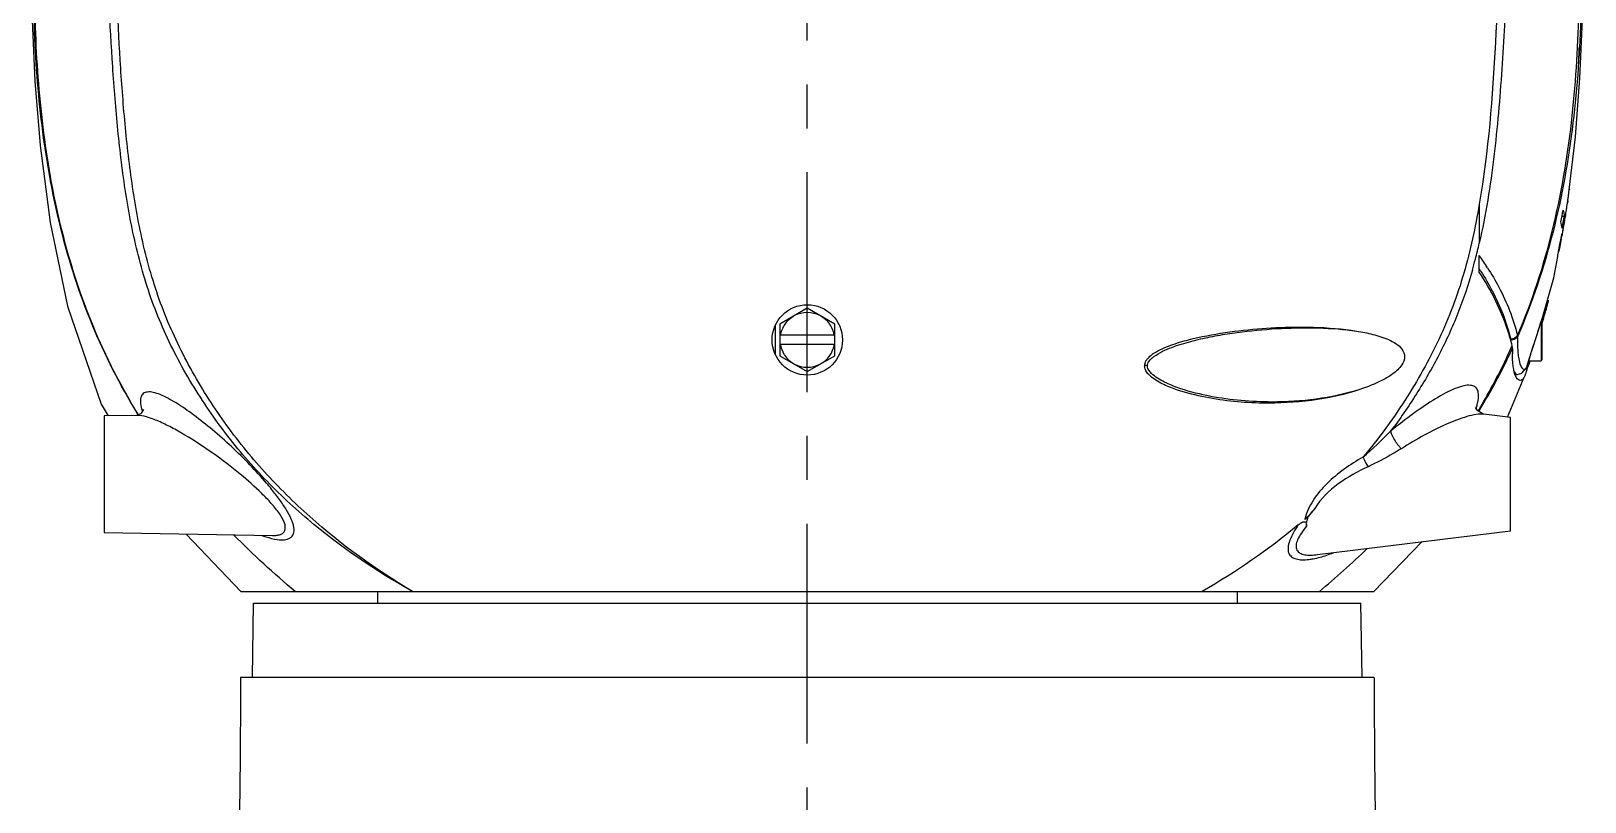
# Model space of a CAD drawing. Header units: millimetres. Extents: x 5828 to 6704, y 123 to 421.
# Drawn here: x 6469.74 to 6482.99, y 243.27 to 249.84 of the extents above; entities that cross this region are included whole.
import ezdxf

# ---------------------------------------------------------------- set-up
doc = ezdxf.new("R2010")
doc.units = ezdxf.units.MM
doc.linetypes.add('CENTER', pattern=[0.6, 0.375, -0.075, 0.075, -0.075])
doc.layers.add('中心线', color=7, linetype='Continuous')
doc.layers.add('外形图', color=7, linetype='Continuous')

msp = doc.modelspace()

# ---------------------------------------------------------------- linework, layer by layer
at = {"layer": '中心线', "linetype": 'CENTER', "ltscale": 5}
msp.add_line((6476.3599, 231.7633), (6476.3599, 279.7873), dxfattribs=at)
at = {"layer": '外形图', "color": 7, "linetype": 'Continuous'}
for p, q in [((6482.8611, 248.4872), (6482.8622, 248.4949)), ((6482.8611, 248.4872), (6482.8622, 248.4949)), ((6482.8623, 248.4949), (6482.8613, 248.4873)), ((6482.8623, 248.4949), (6482.8613, 248.4873)), ((6482.8622, 248.4949), (6482.8623, 248.4949)), ((6482.0933, 248.3651), (6482.0933, 248.0338)), ((6482.8485, 248.3961), (6482.8455, 248.3746)), ((6482.8486, 248.3961), (6482.8455, 248.3746)), ((6482.8188, 248.2616), (6482.7983, 248.2599)), ((6482.8255, 248.249), (6482.8275, 248.2619)), ((6482.8255, 248.249), (6482.8276, 248.2619)), ((6482.8282, 248.2618), (6482.827, 248.254)), ((6482.8283, 248.2618), (6482.827, 248.254)), ((6482.8026, 248.1153), (6482.805, 248.1288)), ((6482.0933, 247.7867), (6482.0933, 247.9271)), ((6482.6764, 247.5357), (6482.6779, 247.5399)), ((6482.6779, 247.5399), (6482.679, 247.5428)), ((6476.3599, 247.4777), (6476.1266, 247.3429)), ((6476.5933, 247.3429), (6476.3599, 247.4777)), ((6482.6191, 247.3557), (6482.6323, 247.3973)), ((6482.6323, 247.3973), (6482.6585, 247.4804)), ((6482.6469, 247.4435), (6482.6507, 247.4556)), ((6476.0886, 247.0802), (6476.0886, 247.3362)), ((6476.1266, 247.3429), (6476.1266, 247.0735)), ((6476.5933, 247.0735), (6476.5933, 247.3429)), ((6482.5411, 247.1141), (6482.5891, 247.2622)), ((6482.5891, 247.2622), (6482.6046, 247.3103)), ((6482.6046, 247.3103), (6482.6191, 247.3557)), ((6482.6199, 247.3583), (6482.6199, 247.0284)), ((6482.6266, 247.3792), (6482.6266, 247.0351)), ((6476.5933, 247.2482), (6476.1266, 247.2482)), ((6476.5898, 247.1682), (6476.1301, 247.1682)), ((6482.563, 247.1818), (6482.5674, 247.1953)), ((6476.1266, 247.0735), (6476.3599, 246.9388)), ((6476.3599, 246.9388), (6476.5933, 247.0735)), ((6479.2613, 246.9908), (6479.2615, 246.9934)), ((6479.2615, 246.9934), (6479.2617, 246.9949)), ((6482.4568, 246.9233), (6482.5135, 246.9888)), ((6482.5034, 246.9724), (6482.5203, 247.0055)), ((6482.5135, 246.9888), (6482.5205, 247.006)), ((6482.5142, 247.0284), (6482.6199, 247.0284)), ((6482.5147, 247.0303), (6482.5204, 247.0489)), ((6482.5203, 247.0055), (6482.5216, 247.009)), ((6482.5218, 247.0095), (6482.5272, 247.0284)), ((6482.5284, 247.0746), (6482.5299, 247.0791)), ((6482.5299, 247.0791), (6482.5324, 247.0872)), ((6482.3327, 246.5485), (6482.4768, 246.8895)), ((6482.3985, 246.9135), (6482.4191, 246.9139)), ((6482.4173, 246.914), (6482.4568, 246.9233)), ((6482.4177, 246.914), (6482.4196, 246.9139)), ((6482.4984, 246.9664), (6482.4992, 246.9778)), ((6470.3355, 246.6611), (6470.3942, 246.5598)), ((6482.0953, 246.61), (6482.0878, 246.5979)), ((6482.0956, 246.6098), (6482.0882, 246.5976)), ((6470.6377, 246.5641), (6470.3599, 246.5592)), ((6470.3599, 246.5592), (6470.3599, 245.5639)), ((6470.65, 246.5717), (6470.643, 246.583)), ((6470.6501, 246.5717), (6470.6432, 246.5831)), ((6482.3599, 246.5452), (6482.1323, 246.5731)), ((6482.3599, 245.5779), (6482.3599, 246.5452)), ((6470.3599, 245.5639), (6471.7974, 245.5388)), ((6471.0613, 245.5516), (6471.5266, 245.0616)), ((6480.7129, 245.3757), (6482.3599, 245.5779)), ((6481.1933, 245.0616), (6481.6038, 245.4851)), ((6471.5266, 245.0616), (6481.1933, 245.0616)), ((6472.6933, 245.0616), (6472.6933, 244.9616)), ((6480.0266, 245.0616), (6480.0266, 244.9616)), ((6471.6249, 244.3282), (6471.636, 244.9616)), ((6471.636, 244.9616), (6481.0839, 244.9616)), ((6481.0949, 244.3282), (6481.0839, 244.9616)), ((6481.1949, 244.3282), (6471.5249, 244.3282))]:
    msp.add_line(p, q, dxfattribs=at)
for points in [[(6482.8595, 248.4882), (6482.9133, 248.9398), (6482.9523, 249.4416), (6482.9725, 249.9392), (6482.9786, 250.4849), (6482.9791, 251.1227), (6482.9807, 251.8892), (6482.9832, 252.6276), (6482.9862, 253.2339), (6482.9899, 253.7208), (6482.9945, 254.1309)], [(6469.737, 252.5488), (6469.7395, 251.7641), (6469.7408, 251.0796), (6469.7413, 250.4699), (6469.7475, 249.9334), (6469.769, 249.417), (6469.814, 248.8656), (6469.8994, 248.2112), (6470.049, 247.4967), (6470.3355, 246.6611)], [(6482.6238, 247.3673), (6482.7296, 247.7384), (6482.7637, 247.9185)], [(6482.6585, 247.4804), (6482.6661, 247.5044), (6482.6693, 247.5143), (6482.672, 247.5228)], [(6482.672, 247.5228), (6482.6744, 247.5299), (6482.6764, 247.5357)], [(6482.4996, 246.9743), (6482.4997, 246.9753), (6482.5008, 246.9805), (6482.5028, 246.9888), (6482.5058, 247), (6482.5098, 247.0139), (6482.5147, 247.0303)], [(6482.5204, 247.0489), (6482.5268, 247.0693), (6482.5337, 247.0911), (6482.5411, 247.1141)], [(6470.6959, 246.6149), (6470.6956, 246.6153), (6470.6771, 246.584), (6470.6702, 246.578)], [(6482.132, 246.5732), (6482.1254, 246.5744), (6482.0771, 246.6046), (6482.0602, 246.6317)], [(6470.6702, 246.578), (6470.6407, 246.5644), (6470.6377, 246.5641)]]:
    msp.add_lwpolyline(points, dxfattribs=at)
msp.add_circle((6476.3599, 247.2082), 0.3, dxfattribs=at)
for centre, radius, start, end in [((6469.8044, 250.2954), 13.156, 356.84078, 357.44349), ((6473.7341, 249.7303), 9.2113, 350.82748, 352.24422), ((6473.2734, 249.776), 9.6741, 351.79935, 352.34444), ((6476.0483, 249.634), 6.8885, 348.12324, 348.96801), ((6473.8703, 249.689), 9.071, 350.94757, 351.66805), ((6475.5792, 249.5561), 7.3544, 349.07348, 349.33529), ((6474.5443, 249.6005), 8.3907, 349.89879, 350.73128), ((6475.4628, 249.578), 7.4729, 349.33529, 349.59405), ((6474.4098, 249.6028), 8.5245, 350.0934, 350.89632), ((6475.3417, 249.6002), 7.596, 349.59405, 349.8497), ((6489.7555, 246.7743), 7.0828, 169.48052, 169.65064), ((6465.872, 251.2174), 17.2105, 349.45391, 349.61736), ((6482.4783, 248.2214), 0.3393, 339.63887, 341.85171), ((6475.4353, 249.4239), 7.4836, 349.79636, 350.09144), ((6477.3532, 249.1179), 4.8624, 345.4495, 347.11873), ((6480.0694, 246.4776), 2.4894, 32.75114, 35.60978), ((6480.5234, 248.442), 2.3015, 348.00795, 348.18258), ((6479.8191, 248.5886), 3.0209, 348.19723, 348.70995), ((6478.6442, 248.8236), 4.219, 348.70376, 349.13061), ((6477.7835, 249.0071), 4.4181, 344.18407, 345.43835), ((6480.1044, 246.5213), 2.3731, 32.40911, 33.05767), ((6484.4294, 246.9494), 1.8486, 161.91776, 162.09511), ((6476.3599, 247.2082), 0.2333, 34.86379, 145.13621), ((6456.0602, 255.8102), 27.8721, 342.39975, 342.53137), ((6477.5455, 248.8093), 5.2903, 344.03234, 344.99763), ((6478.3724, 248.5871), 4.434, 345.00486, 345.24583), ((6476.3589, 247.2085), 0.2323, 159.39394, 170.15368), ((6476.3601, 247.2082), 0.2335, 155.84806, 159.41727), ((6476.3604, 247.208), 0.2338, 145.14773, 155.8353), ((6476.3599, 247.2082), 0.2334, 31.29413, 34.86329), ((6449.4128, 257.98), 34.8646, 341.9811, 342.20829), ((6462.6369, 253.7235), 20.9723, 342.24169, 342.401), ((6476.3598, 247.2083), 0.2335, 335.84806, 339.41727), ((6476.361, 247.2079), 0.2323, 339.39394, 350.15368), ((6477.6235, 249.3394), 5.2393, 329.00911, 335.11023), ((6477.5821, 249.2969), 5.2472, 330.07524, 335.71982), ((6477.6214, 249.2787), 5.2039, 335.72492, 335.95179), ((6483.7719, 247.1034), 1.396, 178.73665, 180.5189), ((6483.4059, 247.1741), 0.9863, 181.46368, 182.85169), ((6476.36, 247.2083), 0.2334, 211.29413, 214.86329), ((6476.3599, 247.2082), 0.2333, 214.86379, 325.13621), ((6476.3595, 247.2085), 0.2338, 325.14773, 335.8353), ((6479.315, 246.9863), 0.0772, 174.20142, 178.80839), ((6479.3184, 246.9858), 0.0806, 164.85963, 174.11874), ((6479.4713, 246.854), 0.2854, 126.3336, 129.47887), ((6479.4443, 246.8901), 0.2172, 131.19888, 133.19215), ((6479.5067, 246.806), 0.345, 123.36455, 126.33344), ((6483.3201, 246.7713), 0.8458, 164.13524, 164.5958), ((6483.5507, 246.7059), 1.0855, 163.89681, 164.14272), ((6481.5723, 247.3818), 1.0176, 338.10005, 338.35909), ((6481.3326, 247.4765), 1.2753, 338.3743, 339.05812), ((6487.4465, 245.5161), 5.1591, 162.41736, 162.65181), ((6481.0468, 247.5864), 1.5815, 339.04275, 339.28256), ((6479.3159, 246.9862), 0.0781, 178.81195, 183.457), ((6482.2639, 246.9955), 0.2374, 339.21404, 340.71373), ((6477.5877, 249.2935), 5.2407, 329.07881, 330.07733), ((6477.5898, 249.3596), 5.2786, 328.60459, 329.00873), ((6479.158, 248.5125), 3.0144, 310.12398, 316.28438), ((6477.1869, 249.6636), 5.2509, 310.60251, 311.03167), ((6482.2669, 244.3657), 2.1103, 138.30412, 140.69144), ((6475.6941, 251.0781), 7.8454, 309.92409, 313.92399), ((6480.4084, 246.5041), 1.196, 288.76595, 291.64107), ((6639.6223, 245.0492), 158.429, 180.260746, 180.977882)]:
    msp.add_arc(centre, radius, start, end, dxfattribs=at)
for points, knots in [([(6472.992, 245.0616), (6472.6803, 245.2451), (6472.2374, 245.5669), (6471.7207, 246.0756), (6471.379, 246.5001), (6471.0885, 246.9608), (6470.8535, 247.4531), (6470.6955, 247.9754), (6470.5971, 248.5112), (6470.5352, 249.0522), (6470.4822, 249.7764), (6470.4481, 250.6835), (6470.4293, 251.7725), (6470.4192, 252.8616), (6470.4188, 253.7691), (6470.4169, 254.4949), (6470.4182, 255.0393), (6470.4175, 255.5824), (6470.4195, 256.1196), (6470.4181, 256.6429), (6470.4195, 257.1423), (6470.4188, 257.6082), (6470.4191, 258.0318), (6470.419, 258.3546), (6470.4187, 258.5856), (6470.4185, 258.7365), (6470.4183, 258.8715), (6470.418, 258.9898), (6470.4176, 259.0908), (6470.4173, 259.1742), (6470.417, 259.2324), (6470.4167, 259.2697), (6470.4167, 259.291), (6470.4161, 259.307), (6470.4169, 259.3197), (6470.4151, 259.325), (6470.4167, 259.33), (6470.4159, 259.33)], [0, 0, 0, 0, 0.0715235, 0.1073442, 0.1431699, 0.1790045, 0.214838, 0.2506796, 0.2865461, 0.3224258, 0.3583128, 0.4300959, 0.5018863, 0.5736729, 0.6454446, 0.6813209, 0.7171877, 0.7530796, 0.7887098, 0.8234188, 0.856548, 0.8874486, 0.9155496, 0.940302, 0.9512728, 0.9612364, 0.9701447, 0.9779542, 0.9846262, 0.9901281, 0.9944333, 0.9961306, 0.9975217, 0.9986051, 0.9993797, 0.9998447, 1, 1, 1, 1]), ([(6472.992, 245.0616), (6472.6758, 245.2377), (6472.2239, 245.5465), (6471.6956, 246.0432), (6471.3461, 246.4607), (6471.0487, 246.9162), (6470.8068, 247.4043), (6470.6422, 247.9237), (6470.5394, 248.4579), (6470.4741, 248.9977), (6470.4171, 249.7205), (6470.3765, 250.6261), (6470.3513, 251.7135), (6470.3359, 252.801), (6470.3315, 253.7073), (6470.3272, 254.4321), (6470.3269, 254.9758), (6470.3235, 255.5184), (6470.3255, 256.0558), (6470.3231, 256.5801), (6470.3238, 257.0811), (6470.3228, 257.5493), (6470.3228, 257.9754), (6470.3226, 258.3005), (6470.3224, 258.5333), (6470.3222, 258.6855), (6470.3221, 258.8217), (6470.322, 258.9411), (6470.3218, 259.0432), (6470.3217, 259.1274), (6470.3216, 259.1862), (6470.3216, 259.224), (6470.3215, 259.2454), (6470.3219, 259.2618), (6470.321, 259.2743), (6470.3226, 259.2805), (6470.321, 259.2847), (6470.3217, 259.285)], [0, 0, 0, 0, 0.0715242, 0.1073089, 0.1430829, 0.1788575, 0.2146246, 0.2503933, 0.2861879, 0.3219986, 0.3578189, 0.4294751, 0.5011397, 0.5728018, 0.6444515, 0.6802682, 0.7160764, 0.751903, 0.7875335, 0.822285, 0.8555271, 0.8865643, 0.9148285, 0.9397535, 0.950809, 0.9608546, 0.9698411, 0.9777225, 0.9844577, 0.9900152, 0.9943664, 0.9960823, 0.9974892, 0.9985857, 0.9993702, 0.9998419, 1, 1, 1, 1]), ([(6482.9327, 254.7181), (6482.9326, 254.0883), (6482.9368, 253.1441), (6482.9362, 251.8854), (6482.9429, 250.9429), (6482.95, 250.0007), (6482.8764, 248.7523), (6482.6652, 247.821), (6482.4187, 247.248)], [0, 0, 0, 0, 0.250937, 0.3762487, 0.5014693, 0.6265427, 0.7514454, 1, 1, 1, 1]), ([(6482.9642, 254.7206), (6482.9641, 254.4054), (6482.9644, 253.7752), (6482.9641, 252.8302), (6482.9615, 252.043), (6482.9619, 251.4137), (6482.9665, 250.785), (6482.9705, 249.9989), (6482.8906, 248.7472), (6482.6712, 247.8146), (6482.4209, 247.2406)], [0, 0, 0, 0, 0.1253632, 0.250661, 0.3758708, 0.4384386, 0.5009807, 0.6259523, 0.7509016, 1, 1, 1, 1]), ([(6470.643, 246.583), (6470.4949, 246.8244), (6470.2366, 247.3319), (6469.9757, 248.1442), (6469.823, 248.983), (6469.7556, 249.8332), (6469.7566, 250.6859), (6469.7572, 251.539), (6469.7569, 252.3931), (6469.7569, 252.9626), (6469.7568, 253.2475)], [0, 0, 0, 0, 0.1246505, 0.2493383, 0.3741646, 0.4990995, 0.6241429, 0.7493251, 0.8746186, 1, 1, 1, 1]), ([(6470.6523, 246.5697), (6470.5039, 246.8111), (6470.2448, 247.3184), (6469.9837, 248.1309), (6469.8322, 248.9704), (6469.7656, 249.8214), (6469.7667, 250.6753), (6469.7685, 251.5298), (6469.7695, 252.3853), (6469.7704, 252.9558), (6469.7708, 253.2412)], [0, 0, 0, 0, 0.1245881, 0.2491545, 0.3738733, 0.4988023, 0.6239118, 0.7491699, 0.8745381, 1, 1, 1, 1]), ([(6482.2786, 251.1304), (6482.2691, 250.6683), (6482.2423, 249.745), (6482.1708, 248.8209), (6482.0933, 248.3654)], [0, 0, 0, 0, 0.500077, 1, 1, 1, 1]), ([(6482.3514, 251.015), (6482.3446, 250.7654), (6482.3278, 250.2663), (6482.2897, 249.518), (6482.226, 248.7716), (6482.149, 248.2771), (6482.0933, 248.0339)], [0, 0, 0, 0, 0.2500477, 0.5000277, 0.7501123, 1, 1, 1, 1]), ([(6482.0933, 248.3654), (6482.0597, 248.1678), (6481.9966, 247.8728), (6481.8708, 247.4917), (6481.714, 247.1223), (6481.468, 246.6842), (6481.2298, 246.3606), (6481.1006, 246.2075)], [0, 0, 0, 0, 0.2500982, 0.3751552, 0.5001976, 0.7501201, 1, 1, 1, 1]), ([(6482.7701, 247.9653), (6482.772, 247.9753), (6482.7806, 248.0213), (6482.7896, 248.0673), (6482.7964, 248.1033)], [0, 0, 0, 0, 0.216514, 1, 1, 1, 1]), ([(6482.7632, 247.9186), (6482.7624, 247.9186), (6482.7638, 247.9241), (6482.7636, 247.9302), (6482.7669, 247.9464), (6482.7688, 247.9581), (6482.7701, 247.9653)], [0, 0, 0, 0, 0.0508278, 0.2184033, 0.5327808, 1, 1, 1, 1]), ([(6482.7833, 248.0196), (6482.7832, 248.0188), (6482.7833, 248.0181), (6482.7828, 248.0164), (6482.783, 248.0164)], [0, 0, 0, 0, 0.7551498, 1, 1, 1, 1]), ([(6482.783, 248.0164), (6482.7832, 248.0164), (6482.7834, 248.0173), (6482.7836, 248.0178), (6482.7838, 248.0183)], [0, 0, 0, 0, 0.2634062, 1, 1, 1, 1]), ([(6482.7879, 248.0467), (6482.7874, 248.0437), (6482.7858, 248.0347), (6482.7841, 248.0257), (6482.7833, 248.0196)], [0, 0, 0, 0, 0.3336503, 1, 1, 1, 1]), ([(6482.0343, 247.8029), (6481.9991, 247.6787), (6481.9172, 247.4333), (6481.7555, 247.0807), (6481.5617, 246.7449), (6481.4146, 246.5322), (6481.3368, 246.4292)], [0, 0, 0, 0, 0.2499916, 0.499972, 0.7499838, 1, 1, 1, 1]), ([(6482.3736, 247.1581), (6482.3633, 247.2016), (6482.2999, 247.4229), (6482.1947, 247.6316), (6482.0933, 247.7867)], [0, 0, 0, 0, 0.1942585, 1, 1, 1, 1]), ([(6482.1078, 247.7932), (6482.1423, 247.7389), (6482.2482, 247.5558), (6482.3278, 247.3566), (6482.3612, 247.2131)], [0, 0, 0, 0, 0.3039656, 1, 1, 1, 1]), ([(6482.163, 247.8243), (6482.1977, 247.7704), (6482.3043, 247.5887), (6482.3845, 247.3906), (6482.4187, 247.248)], [0, 0, 0, 0, 0.3040454, 1, 1, 1, 1]), ([(6482.6815, 247.5485), (6482.682, 247.5485), (6482.6811, 247.5452), (6482.681, 247.5419), (6482.6791, 247.5338), (6482.6758, 247.5187), (6482.6693, 247.4927), (6482.6636, 247.4706), (6482.6602, 247.4579)], [0, 0, 0, 0, 0.0162509, 0.0652861, 0.1468753, 0.2603094, 0.5773569, 1, 1, 1, 1]), ([(6482.6722, 247.5232), (6482.6733, 247.5268), (6482.6755, 247.533), (6482.678, 247.5414), (6482.6802, 247.5453), (6482.6808, 247.5484), (6482.6815, 247.5485)], [0, 0, 0, 0, 0.4251055, 0.7356892, 0.9281331, 1, 1, 1, 1]), ([(6482.6507, 247.4556), (6482.6526, 247.4617), (6482.6591, 247.4824), (6482.6657, 247.5031), (6482.6704, 247.5178)], [0, 0, 0, 0, 0.2918212, 1, 1, 1, 1]), ([(6479.3012, 247.0535), (6479.3227, 247.0723), (6479.3718, 247.1027), (6479.4758, 247.1493), (6479.6115, 247.1923), (6479.777, 247.2311), (6479.9993, 247.2706), (6480.2787, 247.3022), (6480.5031, 247.3116), (6480.615, 247.3116)], [0, 0, 0, 0, 0.0633475, 0.1265109, 0.2523568, 0.3778227, 0.5029572, 0.7522056, 1, 1, 1, 1]), ([(6479.3169, 247.0941), (6479.3613, 247.1234), (6479.4602, 247.1657), (6479.6635, 247.226), (6479.9242, 247.2746), (6480.2386, 247.3089), (6480.4489, 247.3176), (6480.5538, 247.3179)], [0, 0, 0, 0, 0.1259644, 0.2516829, 0.50224, 0.7517552, 1, 1, 1, 1]), ([(6480.5538, 247.3179), (6480.5952, 247.3181), (6480.7599, 247.316), (6480.9248, 247.3035), (6481.0464, 247.2827)], [0, 0, 0, 0, 0.2513782, 1, 1, 1, 1]), ([(6480.615, 247.3116), (6480.6512, 247.3116), (6480.7953, 247.3095), (6480.9397, 247.2991), (6481.0464, 247.2827)], [0, 0, 0, 0, 0.2512634, 1, 1, 1, 1]), ([(6481.0464, 247.2827), (6481.0932, 247.2755), (6481.163, 247.2623), (6481.2538, 247.2365), (6481.3198, 247.2119), (6481.3818, 247.1792), (6481.437, 247.1345), (6481.4661, 247.0633), (6481.446, 247.0153), (6481.4325, 246.9949)], [0, 0, 0, 0, 0.2508447, 0.375609, 0.4998024, 0.623346, 0.7463445, 0.8702692, 1, 1, 1, 1]), ([(6482.4187, 247.248), (6482.4132, 247.238), (6482.3961, 247.2206), (6482.3729, 247.2137), (6482.3612, 247.2131)], [0, 0, 0, 0, 0.4947315, 1, 1, 1, 1]), ([(6482.4209, 247.2406), (6482.4155, 247.2302), (6482.3981, 247.212), (6482.374, 247.2055), (6482.3619, 247.2054)], [0, 0, 0, 0, 0.4920479, 1, 1, 1, 1]), ([(6482.4209, 247.2406), (6482.4205, 247.2324), (6482.4195, 247.2019), (6482.4193, 247.1713), (6482.4199, 247.1489)], [0, 0, 0, 0, 0.2677447, 1, 1, 1, 1]), ([(6482.4208, 247.1251), (6482.4211, 247.1191), (6482.4224, 247.0972), (6482.4246, 247.0754), (6482.427, 247.0596)], [0, 0, 0, 0, 0.2718745, 1, 1, 1, 1]), ([(6482.5324, 247.0872), (6482.5348, 247.0946), (6482.5449, 247.1261), (6482.5552, 247.1577), (6482.563, 247.1818)], [0, 0, 0, 0, 0.2341268, 1, 1, 1, 1]), ([(6479.2382, 246.9941), (6479.2406, 246.9938), (6479.2483, 246.993), (6479.256, 246.9922), (6479.2613, 246.9917)], [0, 0, 0, 0, 0.3175957, 1, 1, 1, 1]), ([(6479.2611, 246.9882), (6479.2611, 246.9886), (6479.2612, 246.9895), (6479.2612, 246.9904), (6479.2613, 246.9908)], [0, 0, 0, 0, 0.4997942, 1, 1, 1, 1]), ([(6481.4325, 246.9949), (6481.4128, 246.9652), (6481.3587, 246.9167), (6481.2378, 246.8449), (6481.1391, 246.8066), (6481.0727, 246.7852)], [0, 0, 0, 0, 0.253128, 0.5042492, 1, 1, 1, 1]), ([(6482.3792, 247.0162), (6482.3787, 247.022), (6482.3769, 247.0468), (6482.3761, 247.0717), (6482.3759, 247.0908)], [0, 0, 0, 0, 0.2323342, 1, 1, 1, 1]), ([(6482.3871, 246.9572), (6482.3863, 246.9617), (6482.3828, 246.9812), (6482.3806, 247.001), (6482.3792, 247.0162)], [0, 0, 0, 0, 0.2292211, 1, 1, 1, 1]), ([(6482.427, 247.0596), (6482.4298, 247.0407), (6482.4362, 247.0094), (6482.449, 246.9792), (6482.4571, 246.9692)], [0, 0, 0, 0, 0.5991925, 1, 1, 1, 1]), ([(6482.4984, 246.9664), (6482.4977, 246.9695), (6482.5009, 246.9797), (6482.5028, 246.9893), (6482.5046, 246.996)], [0, 0, 0, 0, 0.3119632, 1, 1, 1, 1]), ([(6482.5165, 247.0023), (6482.5155, 246.9999), (6482.5122, 246.9917), (6482.5087, 246.9836), (6482.5061, 246.978)], [0, 0, 0, 0, 0.2945483, 1, 1, 1, 1]), ([(6482.5077, 247.007), (6482.5087, 247.0105), (6482.5134, 247.0264), (6482.5183, 247.0421), (6482.5221, 247.0545)], [0, 0, 0, 0, 0.2189813, 1, 1, 1, 1]), ([(6479.261, 246.9855), (6479.261, 246.9859), (6479.261, 246.9868), (6479.2611, 246.9878), (6479.2611, 246.9882)], [0, 0, 0, 0, 0.4998744, 1, 1, 1, 1]), ([(6479.308, 246.9113), (6479.2911, 246.9258), (6479.2691, 246.9483), (6479.2611, 246.9779), (6479.261, 246.9855)], [0, 0, 0, 0, 0.7479178, 1, 1, 1, 1]), ([(6480.2438, 246.6684), (6480.1624, 246.6697), (6479.9992, 246.6791), (6479.7561, 246.7144), (6479.556, 246.7642), (6479.4019, 246.8237), (6479.3283, 246.8643), (6479.2961, 246.8907)], [0, 0, 0, 0, 0.247956, 0.4968334, 0.7472287, 0.8732929, 1, 1, 1, 1]), ([(6480.3234, 246.6782), (6480.2362, 246.6782), (6480.0615, 246.686), (6479.8009, 246.7218), (6479.5863, 246.7744), (6479.4211, 246.8383), (6479.3419, 246.8821), (6479.308, 246.9113)], [0, 0, 0, 0, 0.2476458, 0.4962722, 0.7466677, 0.8729243, 1, 1, 1, 1]), ([(6482.4423, 246.8616), (6482.4292, 246.8616), (6482.4096, 246.8837), (6482.3961, 246.9181), (6482.3898, 246.9431), (6482.3871, 246.9572)], [0, 0, 0, 0, 0.3413633, 0.6255229, 1, 1, 1, 1]), ([(6482.3872, 246.9443), (6482.3893, 246.9399), (6482.3958, 246.9274), (6482.4078, 246.9147), (6482.4175, 246.914)], [0, 0, 0, 0, 0.3339032, 1, 1, 1, 1]), ([(6482.4859, 246.9112), (6482.4831, 246.9038), (6482.4747, 246.884), (6482.4569, 246.8616), (6482.4423, 246.8616)], [0, 0, 0, 0, 0.3527634, 1, 1, 1, 1]), ([(6482.4571, 246.9692), (6482.4621, 246.963), (6482.4768, 246.9511), (6482.493, 246.9608), (6482.4984, 246.9664)], [0, 0, 0, 0, 0.5095914, 1, 1, 1, 1]), ([(6482.5011, 246.966), (6482.5002, 246.9614), (6482.4966, 246.9449), (6482.4921, 246.9286), (6482.488, 246.9171)], [0, 0, 0, 0, 0.276045, 1, 1, 1, 1]), ([(6482.4985, 246.965), (6482.4984, 246.9652), (6482.4983, 246.9657), (6482.4984, 246.9661), (6482.4984, 246.9664)], [0, 0, 0, 0, 0.357816, 1, 1, 1, 1]), ([(6482.4993, 246.9654), (6482.4992, 246.9652), (6482.499, 246.9649), (6482.4986, 246.9649), (6482.4985, 246.965)], [0, 0, 0, 0, 0.6802358, 1, 1, 1, 1]), ([(6482.5034, 246.9724), (6482.503, 246.9715), (6482.5017, 246.9692), (6482.5005, 246.9667), (6482.4993, 246.9654)], [0, 0, 0, 0, 0.3474378, 1, 1, 1, 1]), ([(6471.6043, 246.1415), (6471.5529, 246.1948), (6471.4488, 246.297), (6471.2893, 246.439), (6471.1323, 246.5643), (6471.004, 246.6536), (6470.9064, 246.71), (6470.8416, 246.741), (6470.7837, 246.7605), (6470.7341, 246.7672), (6470.6912, 246.7541), (6470.6688, 246.7138), (6470.6696, 246.6597), (6470.6789, 246.6205), (6470.6856, 246.5985)], [0, 0, 0, 0, 0.1726688, 0.3401359, 0.4980602, 0.6409715, 0.7044022, 0.7607168, 0.8084034, 0.846415, 0.8763346, 0.9062499, 0.9463137, 1, 1, 1, 1]), ([(6481.0727, 246.7852), (6480.9397, 246.7399), (6480.6636, 246.6817), (6480.3832, 246.6662), (6480.2438, 246.6684)], [0, 0, 0, 0, 0.5020234, 1, 1, 1, 1]), ([(6481.0727, 246.7852), (6480.9519, 246.7463), (6480.7026, 246.6946), (6480.4494, 246.6782), (6480.3234, 246.6782)], [0, 0, 0, 0, 0.5018148, 1, 1, 1, 1]), ([(6482.0198, 246.8203), (6482.0001, 246.8226), (6481.9545, 246.8169), (6481.8522, 246.7818), (6481.7083, 246.7021), (6481.5256, 246.578), (6481.4009, 246.4813), (6481.3368, 246.4292)], [0, 0, 0, 0, 0.074598, 0.1691094, 0.4067984, 0.6894027, 1, 1, 1, 1]), ([(6482.0813, 246.6781), (6482.0852, 246.6972), (6482.0896, 246.7314), (6482.0831, 246.7787), (6482.0573, 246.8116), (6482.0323, 246.8188), (6482.0198, 246.8203)], [0, 0, 0, 0, 0.3303338, 0.5823151, 0.7866151, 1, 1, 1, 1]), ([(6482.0663, 246.622), (6482.0678, 246.6268), (6482.0736, 246.6453), (6482.0785, 246.6641), (6482.0813, 246.6781)], [0, 0, 0, 0, 0.2643351, 1, 1, 1, 1]), ([(6471.5222, 246.0616), (6471.446, 246.1247), (6471.2922, 246.2422), (6471.0938, 246.3728), (6470.9378, 246.4606), (6470.8291, 246.5135), (6470.7308, 246.5507), (6470.6665, 246.5645), (6470.6377, 246.5641)], [0, 0, 0, 0, 0.2888083, 0.5641402, 0.6925744, 0.8113375, 0.916004, 1, 1, 1, 1]), ([(6482.1323, 246.5731), (6482.1104, 246.5758), (6482.0612, 246.5724), (6481.953, 246.5468), (6481.8039, 246.4876), (6481.6177, 246.3936), (6481.4918, 246.3193), (6481.4278, 246.2792)], [0, 0, 0, 0, 0.0856954, 0.1889617, 0.43212, 0.70647, 1, 1, 1, 1]), ([(6481.3367, 246.4293), (6481.3422, 246.4037), (6481.3697, 246.3501), (6481.4054, 246.3032), (6481.4278, 246.2792)], [0, 0, 0, 0, 0.4442227, 1, 1, 1, 1]), ([(6481.1006, 246.2075), (6480.9911, 246.1447), (6480.833, 246.0354), (6480.6711, 245.8462), (6480.6176, 245.7339), (6480.6043, 245.6769)], [0, 0, 0, 0, 0.5096404, 0.763655, 1, 1, 1, 1]), ([(6481.1006, 246.2075), (6481.1036, 246.201), (6481.117, 246.1733), (6481.1319, 246.1464), (6481.144, 246.1261)], [0, 0, 0, 0, 0.23296, 1, 1, 1, 1]), ([(6481.4278, 246.2792), (6481.4053, 246.2652), (6481.313, 246.21), (6481.2175, 246.1602), (6481.144, 246.1261)], [0, 0, 0, 0, 0.2463725, 1, 1, 1, 1]), ([(6471.7974, 245.5388), (6471.8094, 245.5386), (6471.832, 245.5395), (6471.8632, 245.5463), (6471.8889, 245.5598), (6471.9121, 245.5933), (6471.8996, 245.6585), (6471.8536, 245.7325), (6471.7861, 245.8156), (6471.6763, 245.9288), (6471.5852, 246.0093), (6471.5222, 246.0616)], [0, 0, 0, 0, 0.0479578, 0.0902217, 0.1270925, 0.1615039, 0.2458604, 0.3679277, 0.5142293, 0.6721473, 1, 1, 1, 1]), ([(6471.7892, 245.9341), (6471.7748, 245.9519), (6471.7154, 246.023), (6471.6527, 246.0913), (6471.6043, 246.1415)], [0, 0, 0, 0, 0.2466939, 1, 1, 1, 1]), ([(6481.144, 246.1261), (6481.0554, 246.085), (6480.8851, 245.9916), (6480.7389, 245.8533), (6480.6911, 245.7695)], [0, 0, 0, 0, 0.50311, 1, 1, 1, 1]), ([(6471.8375, 245.5048), (6471.8578, 245.5021), (6471.8952, 245.4997), (6471.9403, 245.5112), (6471.9652, 245.5321), (6471.9817, 245.5622), (6471.9814, 245.6156), (6471.9564, 245.6855), (6471.9133, 245.7648), (6471.856, 245.8492), (6471.8123, 245.9055), (6471.7892, 245.9341)], [0, 0, 0, 0, 0.1037437, 0.188542, 0.2266327, 0.2654121, 0.3583615, 0.4843666, 0.6393697, 0.8139245, 1, 1, 1, 1]), ([(6480.6911, 245.7695), (6480.6772, 245.7538), (6480.6493, 245.722), (6480.6205, 245.6908), (6480.6043, 245.6769)], [0, 0, 0, 0, 0.4965699, 1, 1, 1, 1]), ([(6480.6186, 245.6178), (6480.6188, 245.6246), (6480.621, 245.6534), (6480.6274, 245.6817), (6480.634, 245.7026)], [0, 0, 0, 0, 0.2376228, 1, 1, 1, 1]), ([(6471.7072, 245.5407), (6471.7185, 245.5363), (6471.7609, 245.521), (6471.8048, 245.5092), (6471.8375, 245.5048)], [0, 0, 0, 0, 0.2691297, 1, 1, 1, 1]), ([(6480.549, 245.6301), (6480.5201, 245.5872), (6480.4823, 245.5252), (6480.459, 245.4408), (6480.4626, 245.3902), (6480.4906, 245.3538), (6480.5333, 245.3359), (6480.5843, 245.3302), (6480.6208, 245.3325), (6480.6401, 245.3348)], [0, 0, 0, 0, 0.3414641, 0.47201, 0.5741981, 0.6632279, 0.7594547, 0.8716854, 1, 1, 1, 1]), ([(6480.6186, 245.6178), (6480.6032, 245.5989), (6480.5755, 245.5625), (6480.5437, 245.5082), (6480.5265, 245.4588), (6480.532, 245.4135), (6480.5639, 245.3851), (6480.6069, 245.3734), (6480.6577, 245.3705), (6480.6939, 245.3734), (6480.7129, 245.3757)], [0, 0, 0, 0, 0.1748759, 0.3283011, 0.4516555, 0.5463755, 0.6353587, 0.7396175, 0.8622461, 1, 1, 1, 1]), ([(6480.549, 245.6301), (6480.557, 245.6368), (6480.5695, 245.6463), (6480.5875, 245.6552), (6480.6013, 245.6588), (6480.6134, 245.6526), (6480.6188, 245.6373), (6480.6189, 245.6257), (6480.6186, 245.6178)], [0, 0, 0, 0, 0.2913917, 0.4346679, 0.5664996, 0.6745273, 0.7791456, 1, 1, 1, 1]), ([(6480.6401, 245.3348), (6480.6523, 245.3363), (6480.7042, 245.3444), (6480.755, 245.3587), (6480.7931, 245.3717)], [0, 0, 0, 0, 0.2333528, 1, 1, 1, 1]), ([(6471.5249, 244.3282), (6471.5212, 243.5089), (6471.5011, 241.8717), (6471.4323, 239.4179), (6471.324, 236.9671), (6471.2249, 235.3349), (6471.1686, 234.519)], [0, 0, 0, 0, 0.2503752, 0.5003189, 0.7501022, 1, 1, 1, 1])]:
    msp.add_open_spline(points, degree=3, knots=knots, dxfattribs=at)
for points in [[(6482.8094, 248.3159), (6482.814, 248.2981), (6482.8172, 248.2799), (6482.8188, 248.2616)], [(6482.8003, 248.162), (6482.7982, 248.1804), (6482.7944, 248.1986), (6482.7893, 248.2163)], [(6476.5898, 247.2482), (6476.5849, 247.2767), (6476.5743, 247.3047), (6476.5593, 247.3294)], [(6476.1301, 247.1682), (6476.135, 247.1397), (6476.1455, 247.1117), (6476.1605, 247.087)], [(6482.3762, 247.1342), (6482.3764, 247.1422), (6482.3754, 247.1503), (6482.3736, 247.1581)], [(6482.4187, 247.248), (6482.4198, 247.2457), (6482.4206, 247.2431), (6482.4209, 247.2406)], [(6479.2406, 247.0068), (6479.2426, 247.0144), (6479.2458, 247.0218), (6479.2496, 247.0286)], [(6479.2496, 247.0286), (6479.2536, 247.0358), (6479.2584, 247.0425), (6479.2637, 247.0488)], [(6479.2617, 246.9949), (6479.262, 246.9979), (6479.263, 247.0009), (6479.2639, 247.0038)], [(6479.2637, 247.0488), (6479.2716, 247.0581), (6479.2805, 247.0665), (6479.2899, 247.0743)], [(6479.2639, 247.0038), (6479.2697, 247.0211), (6479.2823, 247.0359), (6479.2956, 247.0484)], [(6479.2496, 246.9434), (6479.2432, 246.955), (6479.2387, 246.9683), (6479.2379, 246.9815)], [(6479.273, 246.9119), (6479.2641, 246.9214), (6479.2559, 246.9319), (6479.2496, 246.9434)], [(6479.2961, 246.8907), (6479.288, 246.8973), (6479.2802, 246.9044), (6479.273, 246.9119)], [(6482.5034, 246.9724), (6482.505, 246.9769), (6482.5048, 246.9824), (6482.5028, 246.9868)], [(6482.5061, 246.978), (6482.5052, 246.9761), (6482.5043, 246.9742), (6482.5034, 246.9724)], [(6471.9908, 245.0616), (6471.8086, 245.2144), (6471.6324, 245.3749), (6471.4653, 245.5441)], [(6480.549, 245.6301), (6480.2933, 245.417), (6480.0168, 245.227), (6479.7279, 245.0616)]]:
    msp.add_open_spline(points, degree=3, dxfattribs=at)

doc.saveas('drawing.dxf')
